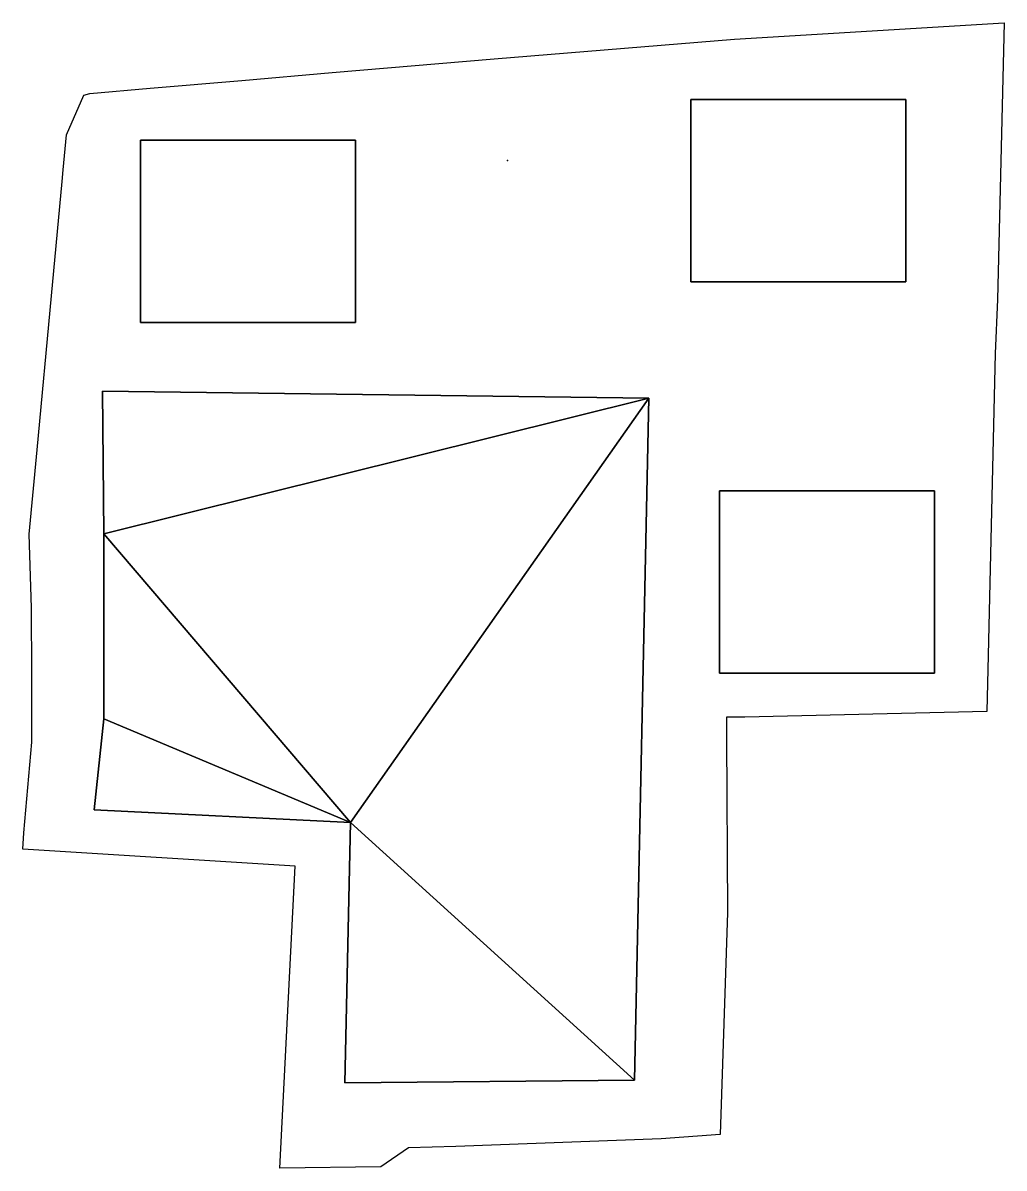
# Model space of a CAD drawing. Extents: x -182 to 224, y -126 to 495.
# Drawn here: x -160.9 to 2.9, y 123.8 to 314.9 of the extents above; entities that cross this region are included whole.
import ezdxf

# ---------------------------------------------------------------- set-up
doc = ezdxf.new("R2010")
doc.units = 0
doc.header["$LTSCALE"] = 1000
for name, color, linetype in [('BOUNDARY', 7, 'CONTINUOUS'), ('CONTEXT', 7, 'CONTINUOUS'), ('FOOTPRINT$T2', 7, 'CONTINUOUS')]:
    doc.layers.add(name, color=color, linetype=linetype)

msp = doc.modelspace()

# ---------------------------------------------------------------- linework, layer by layer
at = {"layer": 'BOUNDARY'}
msp.add_lwpolyline([(-158.52, 243.7), (-156.13, 269.38), (-154.34, 288.5), (-154.18, 290.4), (-153.64, 296.24), (-150.72, 302.91), (-149.72, 303.17), (-139.64, 304.05), (-124.34, 305.35), (-109.3, 306.66), (-82.22, 308.93), (-42.1, 312.25), (2.87, 314.95), (1.78, 268.79), (1.39, 259.79), (0.45, 219.13), (0.21, 209.43), (0, 200), (-40.4, 199.1), (-43.48, 199.05), (-43.47, 195.6), (-43.28, 166.45), (-44.5, 129.4), (-54.39, 128.68), (-88.62, 127.44), (-96.51, 127.19), (-101.13, 124.05), (-118.03, 123.81), (-115.48, 174.19), (-160.9, 177.05), (-160.73, 179.77), (-159.41, 194.88), (-159.42, 206.19), (-159.47, 217.34), (-159.84, 229.59)], close=True, dxfattribs=at)
at = {"layer": 'FOOTPRINT$T2'}
msp.add_point((-80, 292), dxfattribs=at)

# ---------------------------------------------------------------- meshes
at = {"layer": 'CONTEXT'}
mesh = msp.add_polyface(dxfattribs=at)
corners = [(-49.4, 271.74, 55.4), (-49.4, 302.17, 55.4), (-13.52, 271.74, 55.4), (-13.52, 302.17, 55.4), (-49.4, 271.74), (-49.4, 302.17), (-13.52, 271.74), (-13.52, 302.17), (-49.4, 271.74), (-49.4, 271.74, 55.4), (-13.52, 271.74), (-13.52, 271.74, 55.4), (-13.52, 271.74), (-13.52, 271.74, 55.4), (-13.52, 302.17), (-13.52, 302.17, 55.4), (-13.52, 302.17), (-13.52, 302.17, 55.4), (-49.4, 302.17), (-49.4, 302.17, 55.4), (-49.4, 302.17), (-49.4, 302.17, 55.4), (-49.4, 271.74), (-49.4, 271.74, 55.4)]
mesh.append_faces([[corners[k] for k in face] for face in [(1, 0, 2, 3), (5, 7, 6, 4), (9, 8, 10, 11), (13, 12, 14, 15), (17, 16, 18, 19), (21, 20, 22, 23)]])
mesh = msp.add_polyface(dxfattribs=at)
corners = [(-141.26, 264.96, 55.4), (-141.26, 295.39, 55.4), (-105.38, 264.96, 55.4), (-105.38, 295.39, 55.4), (-141.26, 264.96), (-141.26, 295.39), (-105.38, 264.96), (-105.38, 295.39), (-141.26, 264.96), (-141.26, 264.96, 55.4), (-105.38, 264.96), (-105.38, 264.96, 55.4), (-105.38, 264.96), (-105.38, 264.96, 55.4), (-105.38, 295.39), (-105.38, 295.39, 55.4), (-105.38, 295.39), (-105.38, 295.39, 55.4), (-141.26, 295.39), (-141.26, 295.39, 55.4), (-141.26, 295.39), (-141.26, 295.39, 55.4), (-141.26, 264.96), (-141.26, 264.96, 55.4)]
mesh.append_faces([[corners[k] for k in face] for face in [(1, 0, 2, 3), (5, 7, 6, 4), (9, 8, 10, 11), (13, 12, 14, 15), (17, 16, 18, 19), (21, 20, 22, 23)]])
mesh = msp.add_polyface(dxfattribs=at)
corners = [(-147.61, 253.5), (-147.37, 229.66), (-147.37, 198.81), (-149.01, 183.62), (-106.24, 181.51), (-107.17, 138.04), (-58.79, 138.5), (-56.45, 252.33), (-147.61, 253.5, 20), (-147.37, 229.66, 20), (-147.37, 198.81, 20), (-149.01, 183.62, 20), (-106.24, 181.51, 20), (-107.17, 138.04, 20), (-58.79, 138.5, 20), (-56.45, 252.33, 20), (-147.61, 253.5), (-147.61, 253.5, 20), (-147.37, 229.66), (-147.37, 229.66, 20), (-147.37, 198.81), (-147.37, 198.81, 20), (-147.37, 198.81), (-147.37, 198.81, 20), (-149.01, 183.62), (-149.01, 183.62, 20), (-149.01, 183.62), (-149.01, 183.62, 20), (-106.24, 181.51), (-106.24, 181.51, 20), (-106.24, 181.51), (-106.24, 181.51, 20), (-107.17, 138.04), (-107.17, 138.04, 20), (-107.17, 138.04), (-107.17, 138.04, 20), (-58.79, 138.5), (-58.79, 138.5, 20), (-58.79, 138.5), (-58.79, 138.5, 20), (-56.45, 252.33), (-56.45, 252.33, 20), (-56.45, 252.33), (-56.45, 252.33, 20), (-147.61, 253.5), (-147.61, 253.5, 20)]
mesh.append_faces([[corners[k] for k in face] for face in [(4, 3, 2, 2), (7, 1, 0, 0), (1, 4, 2, 2), (4, 6, 5, 5), (1, 7, 4, 4), (6, 4, 7, 7), (12, 10, 11, 11), (15, 8, 9, 9), (9, 10, 12, 12), (12, 13, 14, 14), (9, 12, 15, 15), (14, 15, 12, 12), (17, 16, 18, 19), (20, 21, 19, 18), (23, 22, 24, 25), (27, 26, 28, 29), (31, 30, 32, 33), (35, 34, 36, 37), (39, 38, 40, 41), (43, 42, 44, 45)]])
mesh = msp.add_polyface(dxfattribs=at)
corners = [(-44.64, 206.42, 100), (-44.64, 236.86, 100), (-8.76, 206.42, 100), (-8.76, 236.86, 100), (-44.64, 206.42), (-44.64, 236.86), (-8.76, 206.42), (-8.76, 236.86), (-44.64, 206.42), (-44.64, 206.42, 100), (-8.76, 206.42), (-8.76, 206.42, 100), (-8.76, 206.42), (-8.76, 206.42, 100), (-8.76, 236.86), (-8.76, 236.86, 100), (-8.76, 236.86), (-8.76, 236.86, 100), (-44.64, 236.86), (-44.64, 236.86, 100), (-44.64, 236.86), (-44.64, 236.86, 100), (-44.64, 206.42), (-44.64, 206.42, 100)]
mesh.append_faces([[corners[k] for k in face] for face in [(1, 0, 2, 3), (5, 7, 6, 4), (9, 8, 10, 11), (13, 12, 14, 15), (17, 16, 18, 19), (21, 20, 22, 23)]])

doc.saveas('drawing.dxf')
